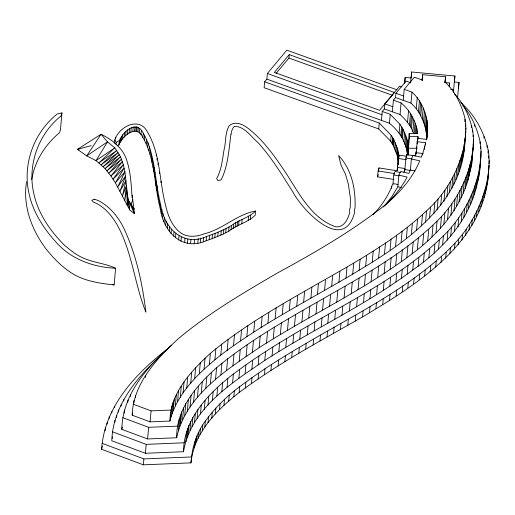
<?xml version="1.0" encoding="UTF-8"?>
<svg xmlns="http://www.w3.org/2000/svg" width="515" height="515" viewBox="0 0 515 515"><rect width="100%" height="100%" fill="white"/><g stroke="black" fill="none" stroke-linecap="round" stroke-linejoin="round"><path stroke-width="0.77" d="M398.166 163.738L398.34 160.957M398.668 158.472L397.812 149.82L393.26 138.432L391.188 135.297L379.227 123.034L264.646 81.788L264.118 87.698L378.699 128.943L390.66 141.207L392.733 144.348L397.284 155.73L398.211 162.437M407.989 154.822L408.459 147.947M417.98 138.638L418.051 136.649L409.528 136.559L409.174 133.559L417.697 133.643C416.255 121.823 410.313 110.513 401.069 102.91L393.409 100.148L392.366 111.787M426.613 139.926C430.038 122.898 425.03 103.914 411.968 92.127L404.204 89.333L403.226 100.328M426.858 138.046L427.695 125.988M464.948 138.928C464.594 198.945 412.122 238.084 365.682 266.261C317.427 295.945 266.055 320.716 220.768 355.086C199.125 372.332 176.819 393.228 169.956 421.032L150.09 421.856L132.201 415.187C133.134 383.694 156.605 358.749 178.454 338.587C208.775 313.107 243.112 293.029 277.218 273.124C313.435 253.367 349.395 232.735 382.059 207.403C397.767 194.863 412.006 179.606 419.764 160.796L411.388 158.993L410.404 169.989L414.974 170.974M462.573 159.045C463.423 144.503 468.36 129.851 464.157 115.347C460.545 102.955 454.745 90.885 445.037 82.104M472.519 152.524L472.776 148.603M171.495 345.198C147.013 366.892 122.403 394.793 121.81 429.349L147.605 438.96L176.671 437.756C185.728 395.559 225.956 370.317 259.174 347.657C309.541 315.302 364.317 290.016 412.167 253.734C438.304 234.396 461.189 208.272 469.023 176.014C471.006 166.789 471.495 157.242 473.098 147.927C473.922 142.037 473.485 136.134 472.622 130.276C469.719 117.034 464.131 103.882 454.578 94.065M480.231 163.068L480.527 157.989M157.59 358.575C134.518 380.225 112.817 407.719 111.781 440.763L145.378 453.284L183.527 451.707C190.634 408.652 231.55 383.083 264.781 360.436C313.345 329.046 366.39 304.874 412.747 270.021C442.031 249.814 468.013 221.611 476.665 186.25C478.738 171.63 482.793 156.727 480.089 141.857C477.263 128.666 471.759 115.688 462.831 105.485M488.722 166.506C488.304 240.338 418.663 283.482 362.56 316.918C320.658 340.821 277.83 363.487 239.153 392.52C216.654 410.146 193.865 432.832 190.994 462.863L143.357 464.833L101.622 449.273C104.307 406.708 135.831 373.452 167.813 348.674M486.109 189.082C487.937 174.733 491.271 160.062 487.126 145.719C482.561 129.13 473.639 113.867 460.68 102.414M132.104 197.618C131.248 185.509 130.765 173.098 127.102 161.395C123.555 148.565 112.624 139.842 101.037 134.261L77.469 149.337L86.694 155.878L96.028 160.622L105.099 168.585L110.963 176.046L115.373 182.78L129.683 209.856L134.479 213.744L132.201 195.217M398.211 164.343L398.365 162.193M407.957 155.639L408.356 150.914M472.435 154.906L471.701 163.867L470.118 171.862M480.18 164.491L479.426 173.755L477.791 181.95M26.542 181.776C22.563 205.891 31.763 230.012 46.15 249.073C53.76 258.569 62.373 267.375 72.795 273.793C85.2 281.261 99.942 283.411 114.124 284.93L115.611 268.251C93.286 267.272 70.993 259.245 56.013 242.134C43.331 228.171 32.645 211.517 28.866 192.81C22.493 163.841 34.035 132.342 57.249 113.982L61.948 112.92L60.461 129.6L59.534 132.69C45.23 144.548 34.763 161.034 31.737 179.51M114.343 143.247C115.347 128.332 139.044 114.71 147.638 132.291C160.532 154.178 159.206 180.649 165.431 204.635C167.652 214.691 171.347 225.074 179.458 231.898C186.417 237.821 196.331 237.016 204.326 233.784C222.866 229.259 236.771 214.414 255.575 211.034L255.195 215.289C247.58 222.532 236.887 224.817 228.679 231.299C221.469 235.078 213.86 238.11 206.167 240.775C182.188 251.584 163.506 231.66 160.32 209.045C154.127 185.342 155.472 159.174 142.867 137.473C136.713 123.536 122.377 136.044 118.946 144.857L117.053 145.945M115.547 138.715L115.669 137.299M115.978 144.541L116.171 142.41L114.658 139.707M118.946 144.857C118.514 134.357 136.507 117.935 143.247 133.218C155.852 154.918 154.506 181.087 160.699 204.79C163.886 227.405 182.568 247.329 206.547 236.52C215.09 233.495 223.652 230.263 231.428 225.564C238.902 219.718 248.809 217.884 255.575 211.034M119.853 142.687L120.233 138.432M121.102 140.923L121.482 136.668M122.364 139.108L122.744 134.853M124.102 137.325L124.482 133.07M125.66 135.632L126.04 131.377M127.405 134.151L127.784 129.896M129.104 132.954L129.484 128.698M130.829 132.13L131.209 127.874M105.118 430.791L105.382 427.836M132.812 131.396L133.192 127.141M107.114 424.148L107.242 422.667M134.582 131.113L134.962 126.857M109.135 418.425L109.27 416.95M135.838 131.022L136.218 126.767M136.726 131.222L137.106 126.967M111.781 412.985L111.91 411.504M137.956 131.859L138.335 127.604M114.485 407.7L114.613 406.219M139.359 133.102L139.739 128.847M114.781 422.564L114.98 420.337M140.956 134.885L141.335 130.63M116.557 417.62L116.757 415.386M142.867 137.473L143.247 133.218M118.514 412.084L118.714 409.85M144.374 140.202L144.754 135.947M121.115 406.116L121.25 404.629M146.215 143.569L146.595 139.314M123.722 401.031L123.858 399.543M147.683 146.968L148.062 142.713M124.166 413.165L124.443 410.062M149.054 150.934L149.434 146.678M127.836 402.292L128.048 399.968M150.135 154.597L150.515 150.335M151.294 158.929L151.674 154.674M130.34 396.511L130.475 394.96M151.983 162.94L152.363 158.684M153.032 167.51L153.412 163.255M153.779 171.804L154.159 167.549M133.758 402.801L133.964 400.445M156.277 155.91L156.399 154.494M154.545 176.42L154.925 172.165M135.451 397.496L135.593 395.926M156.978 159.998L157.107 158.575M155.311 180.868L155.691 176.613M155.936 185.509L156.315 181.254M158.041 164.633L158.169 163.21M156.76 190.26L157.139 186.005M157.423 195.146L157.802 190.891M159.547 173.529L159.676 172.107M158.427 199.749L158.807 195.494M160.957 182.69L161.079 181.267M159.29 204.545L159.669 200.29M160.32 209.045L160.699 204.79M145.372 377.489L145.507 375.918M161.562 213.641L161.942 209.386M162.598 217.671L162.978 213.416M164.028 221.701L164.407 217.439M143.357 464.833L143.885 458.917L102.15 443.364M145.378 453.284L146.176 444.361L112.579 431.834M165.676 225.158L166.055 220.903M147.605 438.96L148.642 427.321L122.853 417.71M150.09 421.856L151.069 410.854L133.185 404.191M167.304 228.242L167.684 223.986M169.268 231.164L169.647 226.909M171.057 233.495L171.437 229.239M173.619 236.237L173.999 231.982M175.467 237.891L175.847 233.636M178.634 240.067L179.014 235.806M180.958 241.265L181.338 237.003M184.653 242.404L185.033 238.149M169.956 421.032C170.111 393.061 191.123 371.122 210.384 353.341C243.486 325.808 281.222 304.648 318.45 283.327C357.584 261.015 398.05 238.793 430.521 207.075C446.956 191.142 458.434 170.33 463.558 148.043M170.8 417.047L171.778 406.052M172.171 413.442L173.149 402.44M187.473 243.357L187.853 239.102M173.304 410.062L174.282 399.067M175.319 405.91L176.304 394.908M190.582 243.395L190.962 239.14M177.585 401.475L178.57 390.479M176.671 437.756C176.194 408.962 196.415 385.786 216.59 367.716C249.369 340.479 286.739 319.551 323.594 298.436C363.236 275.847 404.198 253.296 437.055 221.135C454.005 204.68 465.875 183.224 471.154 160.223M180.295 397.252L181.274 386.256M194.174 243.537L194.554 239.282M178.293 430.096L179.329 418.463M179.587 426.678L180.63 415.039M183.083 392.964L184.061 381.969M180.675 423.452L181.711 411.813M197.805 243.022L198.185 238.767M182.574 419.538L183.617 407.899M186.726 388.091L187.711 377.096M184.737 415.309L185.773 403.67M200.335 242.34L200.715 238.084M183.527 451.707C183.572 421.006 205.62 396.711 227.868 378.325C259.232 353.651 294.014 333.842 328.602 314.137C368.753 291.271 410.198 268.392 443.441 235.799C460.893 218.83 473.15 196.73 478.59 173.027M187.331 411.26L188.368 399.621M203.251 241.561L203.631 237.306M190.692 383.372L191.67 372.371M185.786 441.896L186.713 431.493M187.145 437.184L187.943 428.261M190.041 407.095L191.078 395.462M188.181 434.106L188.979 425.178M206.167 240.775L206.547 236.52M189.964 430.431L190.762 421.502M194.644 378.634L195.629 367.633M193.531 402.434L194.567 390.795M192.024 426.394L192.822 417.472M209.161 239.526L209.541 235.271M194.509 422.519L195.307 413.597M190.994 462.863C191.979 447.941 196.312 433.102 205.376 421.051C213.648 409.76 223.407 399.576 234.344 390.84C265.412 366.416 299.865 346.827 334.113 327.302C374.791 304.146 416.744 280.926 450.393 247.882C468.373 230.379 481.029 207.609 486.636 183.166M199.292 373.896L200.277 362.901M197.412 397.805L198.455 386.166M212.096 238.741L212.476 234.48M194.174 447.793L194.702 441.876M197.136 418.483L197.934 409.56M195.333 444.748L195.861 438.832M196.318 441.825L196.846 435.909M214.768 237.627L215.148 233.372M201.249 393.209L202.286 381.57M204.056 369.088L205.041 358.092M197.979 438.394L198.507 432.478M200.47 414.028L201.268 405.099M199.936 434.57L200.464 428.654M217.729 236.391L218.109 232.136M205.749 388.625L206.792 376.986M202.305 430.875L202.833 424.959M204.281 409.489L205.073 400.561M209.405 364.337L210.384 353.341M220.89 235.052L221.27 230.797M204.848 426.967L205.376 421.051M207.996 405.035L208.794 396.106M223.42 234.029L223.8 229.774M210.39 383.939L211.427 372.3M208.021 422.725L208.549 416.815M225.744 232.574L226.124 228.319M214.877 359.766L215.862 348.764M212.354 400.599L213.152 391.67M211.749 418.283L212.277 412.367M228.679 231.299L229.059 227.044M215.547 379.355L216.59 367.716M231.048 229.825L231.428 225.564M215.347 413.97L215.875 408.06M216.873 396.035L217.671 387.113M220.768 355.086L221.753 344.091M233.179 228.428L233.559 224.173M220.896 374.881L221.939 363.249M235.155 227.064L235.535 222.808M219.551 409.689L220.079 403.779M221.843 391.619L222.641 382.697M237.067 226.227L237.447 221.971M227.167 350.541L228.145 339.546M238.645 224.984L239.024 220.723M226.606 370.356L227.643 358.717M223.941 405.26L224.469 399.35M227.07 387.248L227.868 378.325M241.754 223.703L242.134 219.442M233.507 345.771L234.492 334.776M228.712 401.018L229.239 395.108M232.935 365.856L233.971 354.223M232.593 382.864L233.392 373.942M248.211 220.401L248.591 216.139M233.816 396.75L234.344 390.84M250.374 219.416L250.754 215.161M240.55 341.027L241.535 330.025M239.218 361.137L240.254 349.498M238.857 378.416L239.655 369.487M264.646 81.788L266.867 79.13L267.369 73.484L286.861 50.167L396.923 89.79M239.153 392.52L239.675 386.604M246.846 336.771L247.831 325.77M246.125 356.477L247.161 344.838M245.082 373.736L245.874 364.813M245.346 388.117L245.874 382.201M253.728 332.117L254.713 321.122M252.421 352.221L253.464 340.582M251.854 369.171L252.653 360.243M251.5 383.488L252.028 377.572M259.174 347.657L260.21 336.018M261.137 327.598L262.116 316.603M258.157 364.91L258.955 355.987M258.137 379.014L258.665 373.098M276.111 73.381L288.934 58.047L289.237 54.616L394.451 92.494L379.574 110.281L274.366 72.403L289.237 54.616M267.897 323.253L268.875 312.257M264.781 360.436L265.573 351.507M266.513 343.177L267.555 331.538M264.44 374.753L264.968 368.837M273.272 338.831L274.308 327.192M275.132 318.837L276.111 307.841M272.055 355.994L272.847 347.071M270.935 370.369L271.457 364.453M278.808 351.648L279.606 342.726M280.372 334.499L281.409 322.86M282.239 314.716L283.218 303.721M278.139 365.972L278.667 360.056M285.774 347.4L286.565 338.477M287.479 330.385L288.516 318.746M289.308 310.403L290.293 299.408M284.898 361.627L285.426 355.71M292.88 343.286L293.672 334.357M294.477 326.111L295.513 314.472M291.709 357.462L292.237 351.552M296.743 306.316L297.722 295.32M299.807 339.057L300.606 330.128M298.816 353.348L299.344 347.432M303.638 302.105L304.616 291.11M301.912 322.023L302.949 310.384M305.678 349.164L306.206 343.248M307.243 334.969L308.034 326.04M308.8 317.819L309.837 306.18M310.893 298.127L311.871 287.132M314.131 330.765L314.923 321.836M317.472 294.322L318.45 283.327M313.107 345.076L313.635 339.16M315.978 313.88L317.021 302.241M322.557 310.075L323.594 298.436M319.989 340.872L320.517 334.956M321.231 326.864L322.03 317.942M324.566 290.441L325.544 279.445M327.804 323.066L328.602 314.137M329.574 306.238L330.611 294.599M327.019 337.016L327.546 331.106M331.66 286.559L332.645 275.564M334.744 319.268L335.542 310.345M333.585 333.218L334.113 327.302M336.746 302.311L337.782 290.679M338.915 282.375L339.894 271.379M340.441 329.465L340.969 323.555M341.992 315.302L342.784 306.38M344.072 298.082L345.108 286.449M345.99 278.287L346.968 267.285M347.767 325.461L348.295 319.545M349.389 311.034L350.187 302.105M352.724 274.173L353.702 263.178M351.224 293.949L352.26 282.317M359.122 270.272L360.101 259.277M355.247 321.141L355.775 315.232M358.028 289.797L359.071 278.158M356.618 306.856L357.416 297.928M365.682 266.261L366.667 255.266M364.427 285.896L365.463 274.257M378.699 128.943L379.227 123.034M363.5 302.659L364.298 293.73M362.56 316.918L363.081 311.009M381.448 120.375L382.239 111.452L384.37 108.91L384.821 103.863L399.672 86.095L401.855 86.881M394.046 179.452L377.592 176.896L378.119 170.98L378.931 167.935L396.956 170.735L397.863 165.894M378.667 170.89L378.931 167.935M372.236 262.032L373.221 251.037M371.07 281.84L372.107 270.201M369.899 298.752L370.691 289.829M369.513 312.676L370.04 306.76M409.174 133.559L407.333 154.088C406 141.87 398.958 130.868 389.443 123.259L390.241 114.33L382.239 111.452M378.628 257.893L379.606 246.891M377.701 277.559L378.737 265.92M376.613 294.651L377.411 285.728M390.66 141.207L391.188 135.297M375.911 308.768L376.439 302.859M393.409 100.148L395.559 97.573L395.945 93.241L406.103 81.093L410.281 82.6M392.07 143.389L392.597 137.473M392.733 144.348L393.26 138.432M393.351 145.668L393.878 139.758M384.512 253.85L385.49 242.848M394.67 148.384L395.198 142.468M391.574 188.29C391.799 183.16 393.421 183.044 398.082 184.788M384.171 273.362L385.207 261.723M383.321 290.325L384.119 281.396M395.681 151.037L396.209 145.127M392.984 183.868L393.782 174.939L394.947 171.456L400.773 172.512M382.703 304.623L383.231 298.713M396.569 153.528L397.097 147.618M413.551 133.475C411.002 125.956 405.904 119.77 400.033 114.542L401.069 102.91M399.125 133.185L399.923 124.257L390.241 114.33M397.284 155.73L397.812 149.82M397.702 157.802L398.23 151.886M404.655 83.353L405.183 77.437L411.099 77.984L411.633 71.997L454.906 76.008L454.372 81.994L459.013 82.426L458.485 88.342M397.908 159.875L398.436 153.966M390.061 250.013L391.04 239.012M397.226 170.491L398.307 158.517L399.067 155.169L406.425 156.206M398.604 158.002L398.739 156.521M398.185 164.298L398.385 162.077M398.797 158.144L399.067 155.169M400.799 135.754L401.591 126.832L399.923 124.257M401.655 136.996L402.447 128.074L401.591 126.832M390.138 269.261L391.175 257.629M401.565 187.647L397.838 186.765L398.874 175.126L400.657 171.45L408.859 173.388L410.404 169.989M402.415 138.638L403.213 129.709L402.447 128.074M389.874 286.076L390.673 277.147M389.495 300.239L390.022 294.329M403.805 141.49L404.603 132.567L403.213 129.709M395.61 246.17L396.589 235.175M404.899 144.361L405.691 135.439L404.603 132.567M407.532 122.229L408.569 110.596M405.82 146.949L406.618 138.02L405.691 135.439M395.694 265.418L396.73 253.786M404.739 171.006L405.884 157.989L406.779 154.584L415.219 155.891L416.107 152.543M406.618 149.408L407.41 140.486L406.618 138.02M426.71 136.99C425.725 124.373 420.523 111.658 410.989 103.122L411.968 92.127M406.502 157.687L406.779 154.584M409.444 125.184L410.487 113.551M407.114 151.867L407.912 142.938L407.41 140.486M395.919 281.917L396.717 272.995M407.861 154.642L409.528 136.559M410.487 126.696L411.524 115.057M396.132 295.938L396.659 290.022M401.134 242.089L402.118 231.093M411.395 128.641L412.431 117.002M412.85 131.628L413.886 119.989M401.327 261.523L402.363 249.891M414.086 133.926L415.058 123.066M416.275 108.543L417.253 97.547M401.481 278.074L402.279 269.145M415.322 133.501L416.011 125.744M406.361 238.445L407.339 227.45M402.26 291.728L402.788 285.812M416.403 133.887L416.886 128.46M418.438 111.884L419.422 100.882M417.253 133.604L417.459 131.28M422.178 80.437L422.648 74.675L445.559 76.799L445.05 82.567L449.595 82.979L449.286 86.784M415.972 154.094L417.633 138.316L426.24 139.34L427.07 135.69L427.566 129.664M419.667 113.667L420.652 102.665M406.863 257.436L407.899 245.797M416.249 153.876L416.39 152.324M416.86 146.955L416.667 149.221M417.144 143.814L417.633 138.316M417.774 139.752L418.051 136.649M420.716 115.914L421.695 104.918M407.198 274.122L407.996 265.193M411.356 234.499L412.335 223.497M422.242 119.042L423.221 108.041M407.829 287.872L408.356 281.963M423.485 122.325L424.469 111.324M412.167 253.734L413.204 242.095M424.476 125.094L425.461 114.098M422.422 155.028L425.673 142.726L417.066 141.702M412.747 270.021L413.539 261.092M425.435 128.061L426.414 117.066M416.571 230.282L417.549 219.281M424.463 149.356L424.746 146.215M426.085 131.254L427.064 120.259M426.33 133.765L427.315 122.77M425.461 145.082L425.673 142.726M413.629 283.862L414.157 277.952M417.337 249.653L418.373 238.014M421.489 226.027L422.467 215.032M418.129 266.268L418.927 257.339M419.184 279.754L419.712 273.845M422.648 245.352L423.684 233.713M425.551 222.216L426.536 211.221M423.465 262.051L424.263 253.123M429.536 218.077L430.521 207.075M424.656 275.937L425.184 270.027M427.72 240.969L428.757 229.33M428.879 257.674L429.671 248.745M445.559 76.799L445.044 82.593L445.494 78.08M433.849 213.699L434.834 202.698M431.963 236.99L432.999 225.351M430.167 271.585L430.695 265.669M437.113 209.908L438.091 198.912M434.1 253.155L434.898 244.226M436.018 232.774L437.055 221.135M449.254 86.829L449.595 82.979M440.711 205.479L441.696 194.483M435.684 267.124L436.211 261.214M438.516 249.015L439.314 240.087M440.428 228.299L441.464 216.667M453.348 91.767L453.548 89.565L450.58 89.288M443.962 201.23L444.941 190.228M443.833 224.34L444.87 212.708M441.065 262.47L441.593 256.554M442.643 244.728L443.441 235.799M446.904 196.756L447.883 185.761M449.402 192.443L450.387 181.447M447.516 219.808L448.559 208.176M447.142 240.157L447.941 231.229M451.861 188.136L452.84 177.141M445.668 258.157L446.196 252.247M450.902 215.386L451.938 203.747M453.721 184.306L454.7 173.304M450.702 236.025L451.494 227.102M455.827 179.709L456.805 168.714M449.865 253.792L450.393 247.882M453.985 210.693L455.022 199.06M457.648 175.409L458.627 164.414M459.052 171.238L460.03 160.242M456.554 206.27L457.59 194.638M454.468 231.396L455.266 222.467M460.455 167.053L461.434 156.058M464.781 121.695L464.987 119.338M461.517 163.055L462.496 152.06M465.315 126.349L465.528 123.993M454.462 249.125L454.99 243.215M459.077 201.841L460.114 190.209M463.294 154.899L464.273 143.897M465.296 135.001L465.65 131.074M465.792 129.503L465.927 127.932M464.118 151.249L465.805 131.608M457.977 226.8L458.775 217.871M461.009 197.863L462.045 186.224M458.17 244.818L458.698 238.909M463.152 193.183L464.189 181.55M461.208 221.894L462.007 212.965M465.045 188.709L466.081 177.076M466.493 184.415L467.53 172.776M471.579 127.501L471.721 125.95M463.835 217.362L464.633 208.433M462.026 240.08L462.547 234.171M467.929 180.121L468.972 168.482M472.487 131.827L472.622 130.276M469.023 176.014L470.06 164.382M473.04 136.662L473.176 135.11M466.429 212.811L467.221 203.889M470.845 167.658L471.888 156.019M474.624 126.278L474.759 124.785M473.053 145.5L473.607 139.295M472.506 154.133L473.472 143.273M471.701 163.867L473.098 147.927M465.669 235.31L466.197 229.394M468.431 208.684L469.229 199.756M470.613 203.921L471.412 194.998M469.049 230.179L469.577 224.263M472.577 199.279L473.375 190.35M474.07 194.857L474.869 185.928M471.74 225.531L472.268 219.622M475.545 190.46L476.336 181.531M479.954 143.344L480.089 141.857M476.53 187.724L477.457 177.321M480.534 148.352L480.669 146.865M474.405 220.858L474.933 214.942M478.338 179.909L479.33 168.766M480.727 155.755L481.119 151.294M480.244 163.751L480.978 155.569M479.426 173.755L480.598 160.307M476.484 216.577L477.012 210.661M483.907 138.091L484.042 136.61M478.705 211.723L479.233 205.813M480.746 206.908L481.274 200.992M486.99 147.2L487.126 145.719M482.278 202.35L482.806 196.44M483.791 197.844L484.319 191.934M487.975 152.936L488.169 150.715M484.937 193.524L485.465 187.615M488.568 158.124L488.767 155.91M486.862 184.763L487.39 178.847M488.986 163.551L489.25 160.596M487.782 180.681L489.096 165.18M404.642 82.934L405.183 77.437M410.552 82.992L411.633 71.997M422.648 74.675L422.126 79.98L414.363 77.186L404.204 89.333M422.139 80.443L422.577 75.956M453.316 91.908L453.548 89.565M453.367 92.204L454.906 76.008M457.558 97.766L459.013 82.426M416.326 151.249L416.081 152.697L423.124 153.534M101.622 449.273L102.266 446.17M112.264 438.465L112.585 436.926M121.81 429.349L122.293 427.051M132.201 415.187L132.67 412.94M377.592 176.896L378.197 174.604M61.948 112.92L61.021 116.004C38.509 133.906 27.43 164.549 33.604 192.687C37.801 212.985 49.981 230.952 64.581 245.295C69.924 249.736 75.267 254.339 81.627 257.268C92.269 262.605 104.757 263.152 115.611 268.251M422.564 153.457L421.309 157.204L412.927 155.401L411.388 158.993M403.927 172.332L404.874 169.519L410.983 170.574M132.786 199.595L131.196 204.082L134.479 213.744L128.035 199.653L124.92 171.817L123.304 164.768L120.542 156.792L114.813 147.844L107.5 141.889L101.037 134.261L86.694 155.878L107.5 141.889L96.028 160.622L114.813 147.844L98.977 162.856L116.815 150.419L101.133 164.749L118.173 152.543L103.097 166.654L119.351 154.655L105.099 168.585L120.542 156.792L106.953 170.838L121.456 159.212L108.858 173.143L122.403 161.684L110.963 176.046L123.304 164.768L113.068 179.252L124.076 168.122L115.373 182.78L124.92 171.817L117.716 186.984L125.525 176.156L119.944 191.316L125.963 180.598L122.428 196.086L126.471 185.503L124.662 200.792L126.761 190.299L127.302 205.543L127.443 195.204L129.683 209.856L128.035 199.653L134.151 209.051L133.482 207.841M391.709 186.81C387.274 197.2 380.958 206.798 372.905 214.742M397.838 186.765L391.754 196.852L385.226 204.957M383.34 206.959C392.623 198.198 401.243 188.509 407.075 177.063L398.874 175.126M116.171 142.41L119.326 140.601M91.277 145.616L77.469 149.337L78.975 149.878M151.069 410.854L170.935 410.037M148.642 427.321L177.707 426.117M146.176 444.361L184.325 442.778M143.885 458.917L191.522 456.947M417.008 148.281L408.485 148.198L407.912 142.938M398.307 158.517L406.406 159.656M397.509 167.446L404.874 168.476M405.884 157.989L412.019 158.935M378.119 170.98L394.574 173.536M393.782 174.939L398.88 175.866M112.605 284.409L114.124 284.93M395.945 93.241L403.612 95.996M288.934 58.047L392.63 95.378M395.559 97.573L410.989 103.122M384.821 103.863L392.816 106.74M384.37 108.91L400.033 114.542M267.369 73.484L381.95 114.729M266.867 79.13L389.443 123.259M230.926 134.57C228.802 149.756 228.113 165.907 221.154 179.812L217.987 180.72L216.648 178.57C221.501 169.918 222.429 159.708 224.006 150.058C226.175 142.076 224.843 133.179 229.072 125.853C236.301 119.486 245.983 126.111 251.758 131.357C263.789 141.535 273.24 154.3 282.027 167.278C297.239 188.844 309.019 217.51 335.761 226.857C344.187 227.611 348.114 218.965 349.762 212.18L349.492 209.676L350.245 207.725L350.406 198.301L348.365 184.158L345.423 174.057L341.188 165.527L338.606 155.562C351.899 169.538 355.852 189.539 355.022 208.112L354.269 210.062L354.52 212.714C343.582 253.631 302.543 210.448 292.797 191.883C282.033 174.849 271.534 157.455 257.912 142.501C250.992 136.687 244.548 126.297 234.608 126.355L233.443 127.282L231.962 130.179L230.926 134.57M94.271 199.234L91.779 200.303L93.37 202.08C103.798 206.019 111.375 215.109 116.944 224.45C132.233 251.584 134.344 283.553 145.88 312.09C142.385 283.025 136.018 253.695 123.297 227.16C118.302 217.343 111.15 208.356 101.719 202.498A19.435 11.935 5.1 0 0 94.271 199.234"/></g></svg>
